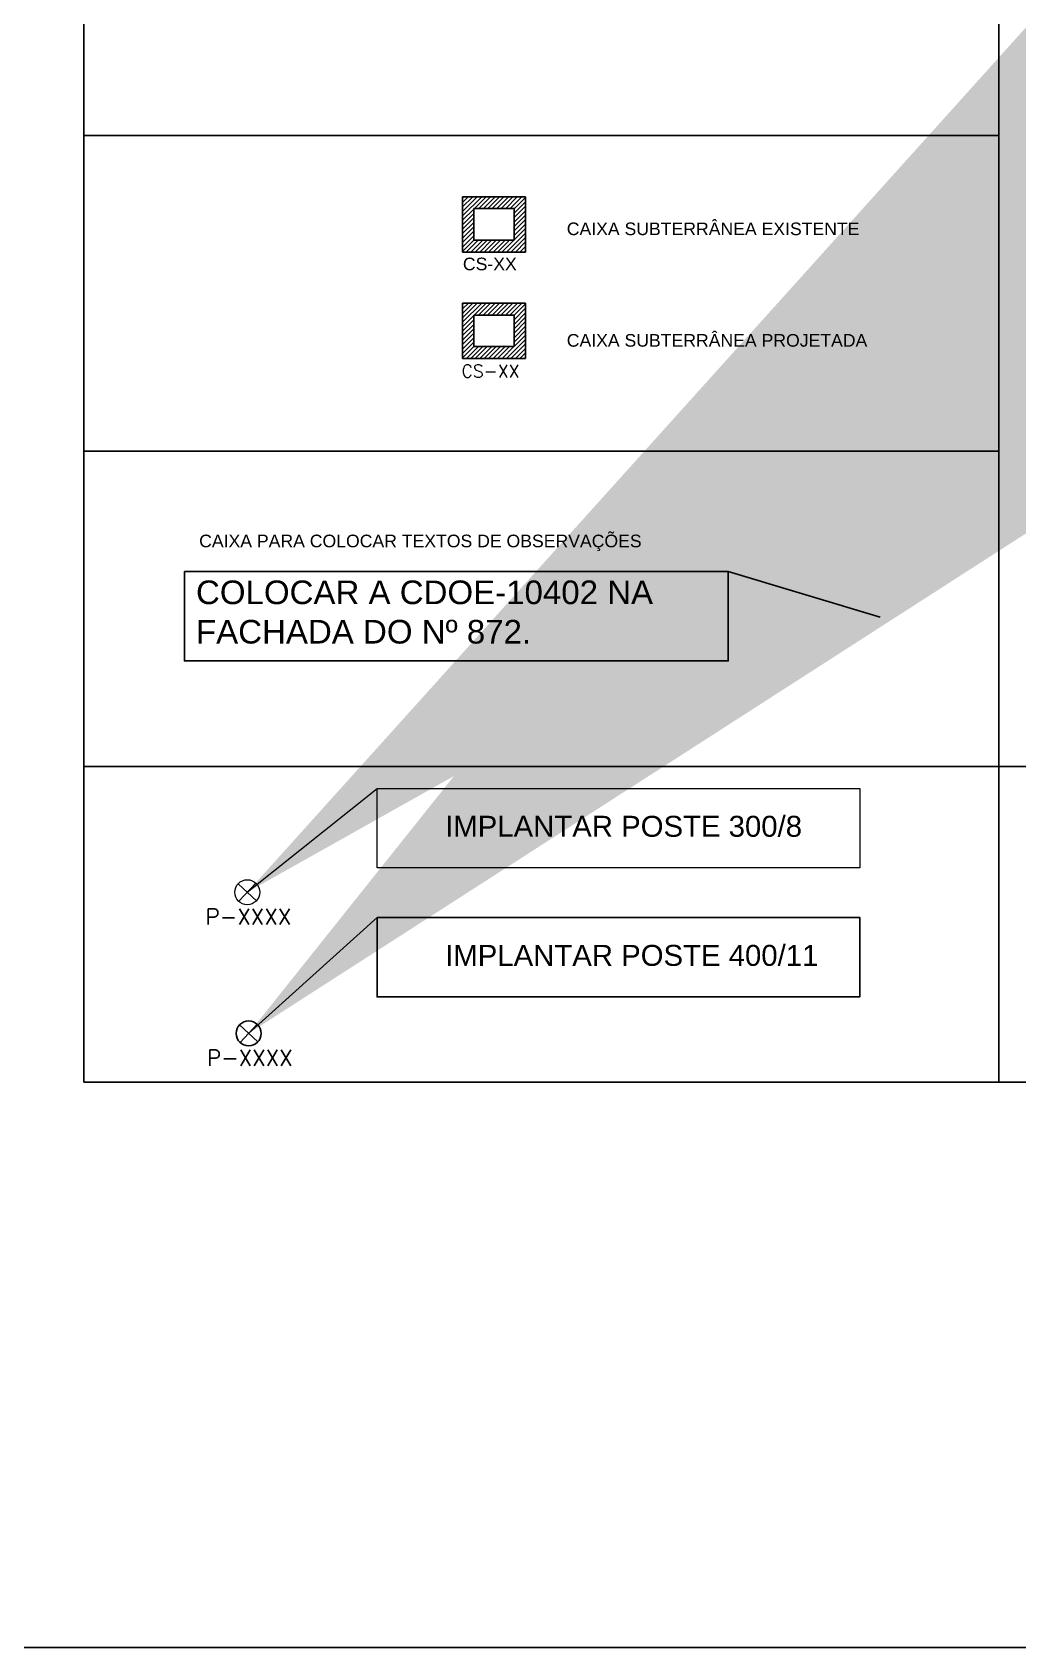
# Model space of a CAD drawing. Extents: x 12033 to 28038, y -9425 to 4777.
# Drawn here: x 13259 to 13884, y -450 to 575 of the extents above; entities that cross this region are included whole.
import ezdxf
from ezdxf.enums import TextEntityAlignment as Align

# ---------------------------------------------------------------- set-up
doc = ezdxf.new("R2010")
doc.units = ezdxf.units.DM
doc.header["$LTSCALE"] = 5
doc.header["$MEASUREMENT"] = 0
doc.layers.add('10.1-Caixas Subterrâneas', color=5, linetype='Continuous')
doc.layers.add('10.4-Postes', color=1, linetype='Continuous', lineweight=0)
doc.styles.add('ARIAL', font='arial.ttf')
doc.styles.add('ROMANS', font='romans.shx')
doc.styles.add('siredit', font='verdana.ttf')
doc.dimstyles.new('CL', dxfattribs={"dimtxt": 1, "dimasz": 2, "dimexe": 0.18, "dimexo": 0.0625, "dimgap": 0.09, "dimtad": 0, "dimdec": 0, "dimrnd": 1, "dimzin": 0, "dimdsep": 46, "dimtxsty": 'siredit', "dimblk": 'NONE', "dimcen": 0, "dimse1": 1, "dimse2": 1, "dimsd1": 1, "dimsd2": 1, "dimclrt": 7, "dimadec": 0, "dimazin": 0, "dimtfac": 1, "dimtdec": 0, "dimtofl": 0, "dimtmove": 0, "dimatfit": 3, "dimfxl": 0, "dimtolj": 1, "dimtzin": 0, "dimarcsym": 0})

# ---------------------------------------------------------------- blocks, each defined once
blk = doc.blocks.new('_None')
blk = doc.blocks.new('*X32')
at = {"color": 0, "linetype": 'Continuous'}
for p, q in [((-1.25, 0.34099), (-0.49099, 1.1)), ((-1.25, 0.517767), (-0.667767, 1.1)), ((-1.25, 0.694544), (-0.844544, 1.1)), ((-1.25, 0.87132), (-1.02132, 1.1)), ((-1.25, 1.048097), (-1.198097, 1.1)), ((-0.789214, 0.625), (-0.314214, 1.1)), ((-0.612437, 0.625), (-0.137437, 1.1)), ((-0.43566, 0.625), (0.03934, 1.1)), ((-0.258883, 0.625), (0.216117, 1.1)), ((-0.082107, 0.625), (0.392893, 1.1)), ((0.09467, 0.625), (0.56967, 1.1)), ((0.271447, 0.625), (0.746447, 1.1)), ((0.448223, 0.625), (0.923223, 1.1)), ((0.625, 0.625), (1.1, 1.1)), ((0.801777, 0.625), (1.25, 1.073223)), ((0.8035, 0.449947), (1.25, 0.896447)), ((0.8035, 0.27317), (1.25, 0.71967)), ((-1.25, 0.164214), (-0.8035, 0.610714)), ((-1.25, -0.012563), (-0.8035, 0.433937)), ((-1.25, -0.18934), (-0.8035, 0.25716)), ((-1.25, -0.366117), (-0.8035, 0.080383)), ((0.8035, 0.096393), (1.25, 0.542893)), ((0.8035, -0.080383), (1.25, 0.366117)), ((0.8035, -0.25716), (1.25, 0.18934)), ((0.8035, -0.433937), (1.25, 0.012563)), ((-1.25, -0.542893), (-0.8035, -0.096393)), ((-1.25, -0.71967), (-0.8035, -0.27317)), ((-1.25, -0.896447), (-0.8035, -0.449947)), ((-1.25, -1.073223), (-0.801777, -0.625)), ((-1.1, -1.1), (-0.625, -0.625)), ((-0.923223, -1.1), (-0.448223, -0.625)), ((-0.746447, -1.1), (-0.271447, -0.625)), ((-0.56967, -1.1), (-0.09467, -0.625)), ((-0.392893, -1.1), (0.082107, -0.625)), ((-0.216117, -1.1), (0.258883, -0.625)), ((-0.03934, -1.1), (0.43566, -0.625)), ((0.137437, -1.1), (0.612437, -0.625)), ((0.314214, -1.1), (0.789214, -0.625)), ((0.49099, -1.1), (1.25, -0.34099)), ((0.667767, -1.1), (1.25, -0.517767)), ((0.8035, -0.610714), (1.25, -0.164214)), ((0.844544, -1.1), (1.25, -0.694544)), ((1.02132, -1.1), (1.25, -0.87132)), ((1.198097, -1.1), (1.25, -1.048097))]:
    blk.add_line(p, q, dxfattribs=at)
blk = doc.blocks.new('MANHOLE_MQ')
at = {"color": 0, "linetype": 'Continuous'}
for p, q in [((0.00000623, 0.00000569), (-0.00000627, 0.00000569)), ((-0.00000627, 0.00000569), (-0.00000627, -0.00000531)), ((-0.00000404, 0.00000331), (0.00000399, 0.00000331)), ((-0.00000404, -0.00000294), (-0.00000404, 0.00000331)), ((0.00000399, 0.00000331), (0.00000399, -0.00000294)), ((0.00000623, -0.00000531), (0.00000623, 0.00000569)), ((0.00000399, -0.00000294), (-0.00000404, -0.00000294)), ((0.00000399, -0.00000294), (0.00000399, -0.00000294)), ((-0.00000627, -0.00000531), (0.00000623, -0.00000531))]:
    blk.add_line(p, q, dxfattribs=at)
at = {"color": 0, "linetype": 'Continuous', "xscale": 5e-06, "yscale": 5e-06, "zscale": 1e-05}
blk.add_blockref('*X32', (-0.00000002, 0.00000019), dxfattribs=at)
blk = doc.blocks.new('*U41')
at = {"color": 0, "linetype": 'Continuous'}
for p, q in [((0.001244, 0.001095), (-0.000006, 0.001095)), ((-0.000006, 0.001095), (-0.000006, -0.000005)), ((0.001244, -0.000005), (0.001244, 0.001095)), ((0.000217, 0.000857), (0.00102, 0.000857)), ((0.000217, 0.000232), (0.000217, 0.000857)), ((0.00102, 0.000857), (0.00102, 0.000232)), ((0.00102, 0.000232), (0.000217, 0.000232)), ((0.00102, 0.000232), (0.00102, 0.000232)), ((-0.000006, -0.000005), (0.001244, -0.000005))]:
    blk.add_line(p, q, dxfattribs=at)
at = {"color": 0, "linetype": 'Continuous', "xscale": 0.0005, "yscale": 0.0005, "zscale": 0.001}
blk.add_blockref('*X32', (0.000619, 0.000545), dxfattribs=at)
at = {"layer": '10.1-Caixas Subterrâneas', "color": 0, "lineweight": 0, "style": 'ROMANS'}
blk.add_attdef('FID', (-0.000027, -0.000378), '', height=0.00025, dxfattribs=at)
at = {"layer": '10.1-Caixas Subterrâneas', "color": 0, "lineweight": 0, "style": 'ROMANS', "flags": 3}
for tag, p in [('FATOR', (-0.000622, -0.000749)), ('ID_ATIVIDADE', (-0.000622, -0.001121)), ('QTDE', (-0.000622, -0.001493))]:
    blk.add_attdef(tag, p, '', height=0.00025, dxfattribs=at)
blk = doc.blocks.new('*U169')
at = {"color": 1}
for p, q in [((-0.00000309, 0.00000689), (0.00000269, 0.00000147)), ((0.00000251, 0.00000707), (-0.00000291, 0.00000129))]:
    blk.add_line(p, q, dxfattribs=at)
at = {"color": 3}
blk.add_lwpolyline([(0.00004096, 0.00003713), (0.00019407, 0.00003713), (0.00019407, 0.00001192), (0.00004096, 0.00001192)], close=True, dxfattribs=at)
at = {"color": 1}
blk.add_circle((-0.0000002, 0.00000418), 0.00000396, dxfattribs=at)
at = {"color": 0, "insert": (0.00006257, 0.00002843), "char_height": 0.0000066585, "width": 0.0001153545, "attachment_point": 1, "style": 'ARIAL'}
blk.add_mtext('{\\C3;IMPLANTAR POSTE 300/8}', dxfattribs=at)
at = {"layer": '10.4-Postes', "lineweight": 0, "style": 'ROMANS'}
blk.add_attdef('FID', text='', height=0.000005, dxfattribs=at).set_placement((0.00000019, -0.00000608), align=Align.CENTER)
at = {"layer": '10.4-Postes', "lineweight": 0, "style": 'ROMANS', "flags": 3}
for tag, p in [('ID_ATIVIDADE', (-0.00000676, -0.00000863)), ('FATOR', (-0.00000189, -0.00001133)), ('QTDE', (-0.00000598, -0.00001404))]:
    blk.add_attdef(tag, p, '', height=0.00000209, dxfattribs=at)
at = {"color": 3}
blk.add_leader([(-0.0000002, 0.00000418), (0.00004096, 0.00003713)], dimstyle='CL', override={"dimgap": 0.09, "dimtad": 0}, dxfattribs=at)
blk = doc.blocks.new('Inst Poste De Concreto Circular 11-400')
at = {"color": 1}
for p, q in [((-0.00000309, 0.00000689), (0.00000269, 0.00000147)), ((0.00000251, 0.00000707), (-0.00000291, 0.00000129))]:
    blk.add_line(p, q, dxfattribs=at)
at = {"color": 3}
blk.add_lwpolyline([(0.00004052, 0.00004097), (0.00019362, 0.00004097), (0.00019362, 0.00001576), (0.00004052, 0.00001576)], close=True, dxfattribs=at)
at = {"color": 1}
blk.add_circle((-0.0000002, 0.00000418), 0.00000396, dxfattribs=at)
at = {"color": 0, "insert": (0.00006213, 0.00003227), "char_height": 0.0000066585, "width": 0.0001214851, "attachment_point": 1, "style": 'ARIAL'}
blk.add_mtext('{\\C3;IMPLANTAR POSTE 400/11}', dxfattribs=at)
at = {"layer": '10.4-Postes', "lineweight": 0, "style": 'ROMANS'}
blk.add_attdef('FID', text='', height=0.000005, dxfattribs=at).set_placement((0.00000019, -0.00000608), align=Align.CENTER)
at = {"layer": '10.4-Postes', "lineweight": 0, "style": 'ROMANS', "flags": 3}
for tag, p in [('ID_ATIVIDADE', (-0.00000676, -0.00000863)), ('FATOR', (-0.00000189, -0.00001133)), ('QTDE', (-0.00000598, -0.00001404))]:
    blk.add_attdef(tag, p, '', height=0.00000209, dxfattribs=at)
at = {"color": 3}
blk.add_leader([(-0.0000002, 0.00000418), (0.00004052, 0.00004097)], dimstyle='CL', override={"dimgap": 0.09, "dimtad": 0}, dxfattribs=at)

msp = doc.modelspace()

# ---------------------------------------------------------------- linework, layer by layer
for p, q in [((13872.3, 1511), (13872.3, -90.8)), ((13291.9, 509.9), (13872.3, 509.9))]:
    msp.add_line(p, q)
for points in [[(13291.9, -90.8), (13291.9, 1511), (14452.6, 1511), (14452.6, 109.4)], [(13291.9, 309.6), (13872.3, 309.6)], [(13291.9, 109.4), (14452.6, 109.4)], [(13291.9, -90.8), (14452.6, -90.8)]]:
    msp.add_lwpolyline(points)
at = {"color": 3}
msp.add_lwpolyline([(13355.8, 233.3), (13700.7, 233.3), (13700.7, 176.5), (13355.8, 176.5)], close=True, dxfattribs=at)
at = {"layer": 'Defpoints', "color": 3}
msp.add_lwpolyline([(12032.7, 4777), (18721.5, 4777), (18721.5, -449.8), (12032.7, -449.8)], close=True, dxfattribs=at)

# ---------------------------------------------------------------- block references
at = {"color": 0, "lineweight": 0, "xscale": 1999999.999992396, "yscale": 1999999.999992396, "zscale": 1999999.999992396}
msp.add_blockref('Inst Poste De Concreto Circular 11-400', (13396.9, -68.3), dxfattribs=at).add_auto_attribs({'FID': 'P-XXXX'})
at = {"layer": '10.1-Caixas Subterrâneas', "color": 30, "xscale": 3197875.543111582, "yscale": 3197875.543111582, "zscale": 3197875.543111582, "rotation": 180.0000000000631}
msp.add_blockref('MANHOLE_MQ', (13552.1, 454.1), dxfattribs=at)
at = {"layer": '10.1-Caixas Subterrâneas', "color": 10, "xscale": 31978.75500000037, "yscale": 31978.75500000037, "zscale": 31978.75500000037}
msp.add_blockref('*U41', (13532.4, 368.5), dxfattribs=at).add_auto_attribs({'FID': 'CS-XX'})
at = {"layer": '10.4-Postes', "color": 0, "lineweight": 0, "xscale": 1999999.99999932, "yscale": 1999999.99999932, "zscale": 1999999.99999932}
msp.add_blockref('*U169', (13396, 21.3), dxfattribs=at).add_auto_attribs({'FID': 'P-XXXX'})

# ---------------------------------------------------------------- texts
at = {"color": 3, "style": 'ARIAL'}
msp.add_text('CAIXA PARA COLOCAR TEXTOS DE OBSERVAÇÕES', height=8, dxfattribs=at).set_placement((13365.1, 248.6))
at = {"color": 0, "insert": (13363.1, 227.5), "char_height": 15, "width": 735.75, "attachment_point": 1, "style": 'ARIAL'}
msp.add_mtext('{\\C3;COLOCAR A CDOE-10402 NA \\PFACHADA DO Nº 872.}', dxfattribs=at)
at = {"layer": '10.1-Caixas Subterrâneas', "color": 30, "style": 'ARIAL'}
for s, p in [('CAIXA SUBTERRÂNEA EXISTENTE', (13598.3, 446.7)), ('CS-XX', (13532.4, 424.4))]:
    msp.add_text(s, height=8, dxfattribs=at).set_placement(p)
at = {"layer": '10.1-Caixas Subterrâneas', "color": 10, "style": 'ARIAL'}
msp.add_text('CAIXA SUBTERRÂNEA PROJETADA', height=8, dxfattribs=at).set_placement((13598.3, 375.9))

# ---------------------------------------------------------------- leaders
at = {"color": 3}
msp.add_leader([(13797.2, 204.2), (13700.7, 233.3)], dimstyle='CL', override={"dimgap": 0.09, "dimtad": 0}, dxfattribs=at)

doc.saveas('drawing.dxf')
